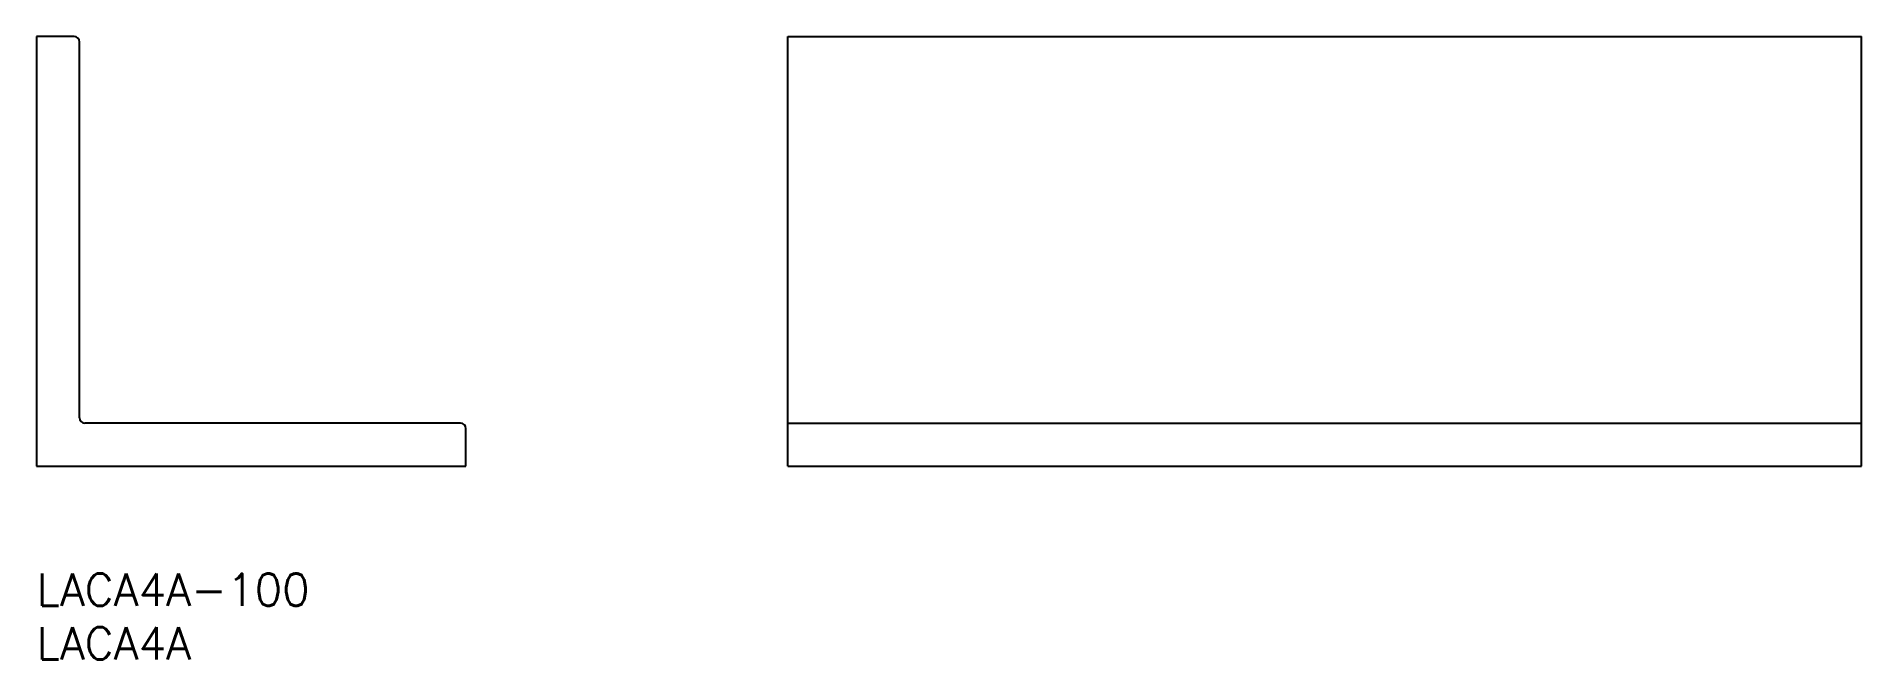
# Model space of a CAD drawing. Extents: x 0 to 170, y -8 to 50.
import ezdxf

# ---------------------------------------------------------------- set-up
doc = ezdxf.new("R2010")
doc.units = 0
doc.header["$LTSCALE"] = 0.5
doc.layers.add('MSM_CONTINUOUS', color=7, linetype='CONTINUOUS')
doc.layers.add('MSM_PART_NUMBER', color=7, linetype='CONTINUOUS')
doc.styles.get("Standard").update_dxf_attribs({"font": 'txt.shx', "height": 3, "bigfont": 'bigfont.shx'})

# ---------------------------------------------------------------- blocks, each defined once
blk = doc.blocks.new('*U1')
at = {"layer": 'MSM_PART_NUMBER'}
blk.add_text('LACA4A-100', height=3, dxfattribs=at).set_placement((0, -3))
blk = doc.blocks.new('*U2')
at = {"layer": 'MSM_PART_NUMBER'}
blk.add_text('LACA4A', height=3, dxfattribs=at).set_placement((0, -8))

msp = doc.modelspace()

# ---------------------------------------------------------------- linework, layer by layer
at = {"layer": 'MSM_CONTINUOUS'}
for p, q in [((0, 50), (0, 10)), ((3.5, 50), (0, 50)), ((4, 14.5), (4, 49.5)), ((70, 10), (70, 50)), ((70, 50), (170, 50)), ((170, 10), (170, 50)), ((39.5, 14), (4.5, 14)), ((70, 14), (170, 14)), ((40, 10), (40, 13.5)), ((0, 10), (40, 10)), ((70, 10), (170, 10))]:
    msp.add_line(p, q, dxfattribs=at)
for centre, start, end in [((3.5, 49.5), 0, 90), ((4.5, 14.5), 180, 270), ((39.5, 13.5), 0, 90)]:
    msp.add_arc(centre, 0.5, start, end, dxfattribs=at)

# ---------------------------------------------------------------- block references
for name in ['*U1', '*U2']:
    msp.add_blockref(name, (0, 0), dxfattribs=at)

doc.saveas('drawing.dxf')
